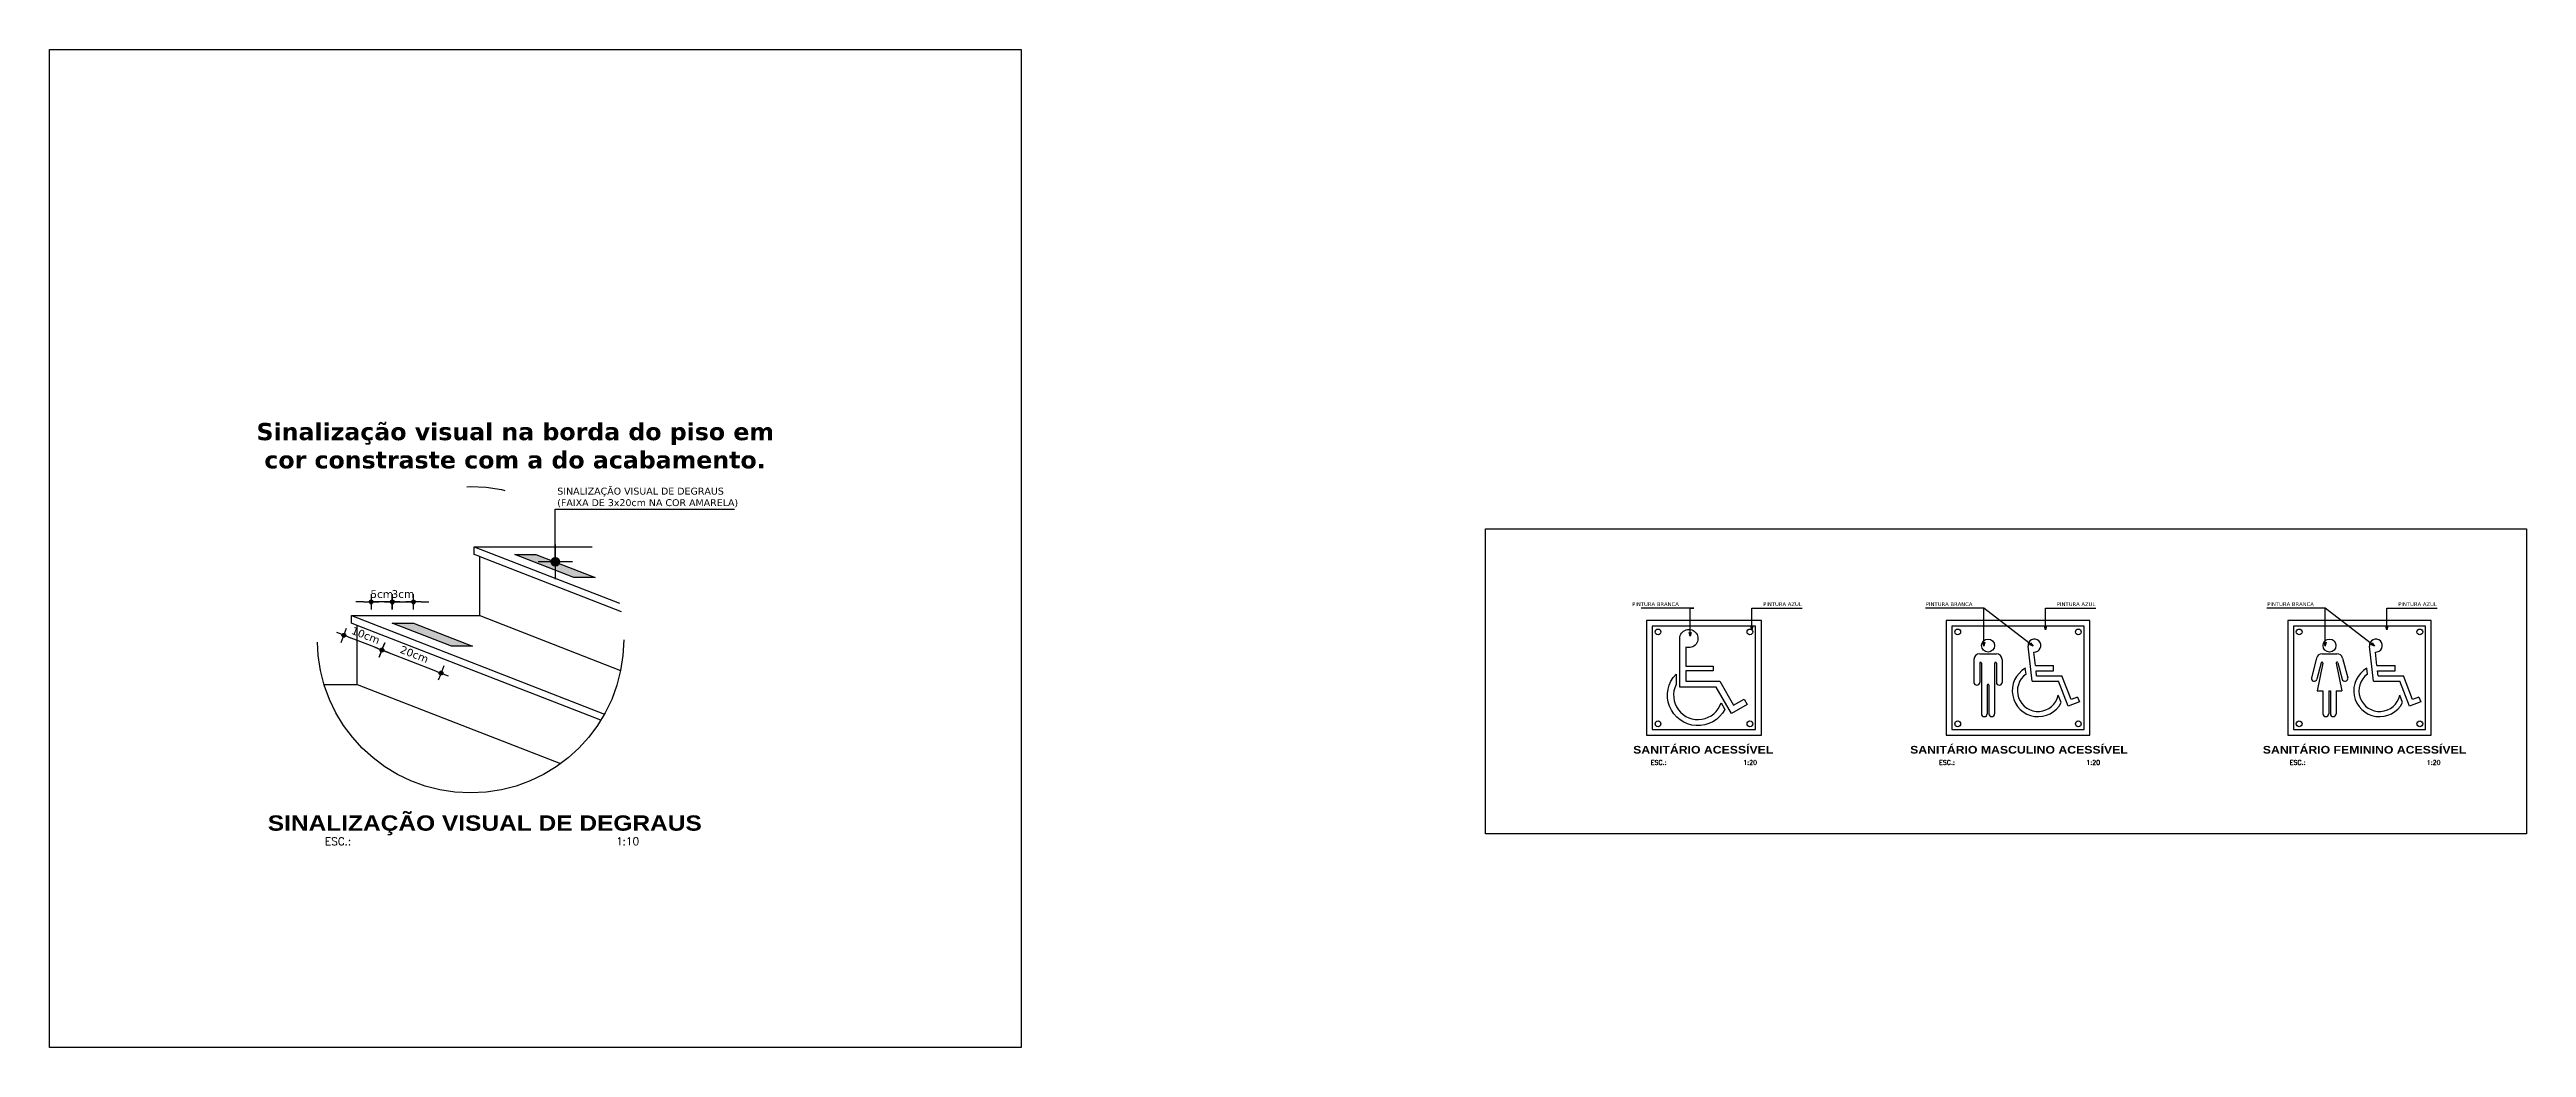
# Model space of a CAD drawing. Header units: millimetres. Extents: x 490 to 675, y -160 to -87.
# Drawn here: x 598.23 to 604.7, y -109.08 to -106.48 of the extents above; entities that cross this region are included whole.
import ezdxf
from ezdxf.enums import TextEntityAlignment as Align

# ---------------------------------------------------------------- set-up
doc = ezdxf.new("R2010")
doc.units = ezdxf.units.MM
doc.header["$LTSCALE"] = 2.5
doc.linetypes.add('CENTER', pattern=[50.8, 31.75, -6.35, 6.35, -6.35])
doc.linetypes.add('DASHDOT', pattern=[1, 0.5, -0.25, 0, -0.25])
for name, color, linetype in [('COTAS', 1, 'Continuous'), ('IND_TEXTOS', 1, 'Continuous'), ('LCORTE', 2, 'CENTER'), ('PAREDE', 4, 'Continuous'), ('TITULO', 2, 'Continuous'), ('TXAMB', 2, 'Continuous'), ('VIGA TRELIÇADA', 1, 'Continuous'), ('VISTA', 1, 'Continuous')]:
    doc.layers.add(name, color=color, linetype=linetype)
doc.styles.add('AMB10', font='verdana.ttf')
doc.styles.add('COTA100', font='ROMANS.SHX')
doc.styles.add('COTA200', font='ROMANS.SHX')
doc.styles.add('COTA25', font='romans.shx')
doc.styles.add('TIT10', font='verdanab.ttf')
doc.styles.add('TIT200', font='')
doc.styles.add('VERDANA', font='verdana.ttf')
doc.styles.get('TIT200').set_extended_font_data('Arial Black')
doc.dimstyles.new('COTA010', dxfattribs={"dimtxt": 0.02, "dimasz": 0.02, "dimexe": 1.25, "dimexo": 0.625, "dimgap": 0.01, "dimtad": 1, "dimzin": 4, "dimdsep": 46, "dimtxsty": 'VERDANA', "dimblk": 'bola', "dimcen": -0.1, "dimse1": 1, "dimse2": 1, "dimclrd": 1, "dimclrt": 2, "dimadec": 0, "dimazin": 0, "dimtfac": 1, "dimtix": 1, "dimtmove": 2, "dimatfit": 3, "dimldrblk": 'OPEN30', "dimfxl": 1.25, "dimtolj": 1, "dimarcsym": 0})
doc.dimstyles.new('COTA100', dxfattribs={"dimtxt": 0.18, "dimasz": 0.18, "dimexe": 0.05, "dimexo": 0.06, "dimgap": 0.1, "dimtad": 1, "dimzin": 4, "dimdsep": 46, "dimtxsty": 'COTA100', "dimblk": 'bola', "dimcen": 0.09, "dimdle": 0.05, "dimse1": 1, "dimse2": 1, "dimclrd": 256, "dimclrt": 2, "dimadec": 0, "dimazin": 0, "dimtfac": 1, "dimtix": 1, "dimtmove": 2, "dimatfit": 1, "dimldrblk": 'OPEN30', "dimfxl": 1, "dimtolj": 1, "dimtzin": 4, "dimarcsym": 0})
doc.dimstyles.new('COTA25$7', dxfattribs={"dimtxt": 0.045, "dimasz": 0.045, "dimexe": 0.05, "dimexo": 0.95, "dimgap": 0.01, "dimtad": 1, "dimzin": 4, "dimdsep": 46, "dimtxsty": 'COTA25', "dimblk1": 'OPEN30', "dimblk2": 'OPEN30', "dimsah": 1, "dimcen": -0.1, "dimdle": 0.05, "dimse1": 1, "dimse2": 1, "dimclrd": 256, "dimclre": 3, "dimclrt": 2, "dimadec": 0, "dimazin": 0, "dimtfac": 1, "dimtix": 1, "dimtmove": 2, "dimatfit": 3, "dimldrblk": 'bola', "dimfxl": 1, "dimtvp": 2.5, "dimtolj": 1, "dimtzin": 4, "dimarcsym": 0})

# ---------------------------------------------------------------- blocks, each defined once
blk = doc.blocks.new('bola')
blk.add_hatch(color=0).paths.add_polyline_path([(-0.25, 0, 1), (0.25, 0, 1)])
at = {"color": 0}
for p, q in [((-1, 0), (-0.25, 0)), ((0, 1), (0, 0.25)), ((0.25, 0), (1, 0)), ((0, -0.25), (0, -1))]:
    blk.add_line(p, q, dxfattribs=at)
blk.add_circle((0, 0), 0.25, dxfattribs=at)
blk = doc.blocks.new('*D267')
at = {"layer": 'COTAS', "color": 1, "lineweight": -2}
blk.add_line((599.1168, -108.0534), (599.2339, -108.0989), dxfattribs=at)
at = {"layer": 'DEFPOINTS', "color": 0}
for p in [(599.1253, -107.9763), (599.2797, -108.0363), (599.2526, -108.1062)]:
    blk.add_point(p, dxfattribs=at)
at = {"layer": 'COTAS', "color": 1, "lineweight": -2, "xscale": 0.02, "yscale": 0.02, "zscale": 0.02}
for p, rotation in [((599.0982, -108.0462), 158.7621505443896), ((599.2526, -108.1062), 338.7621505443897)]:
    blk.add_blockref('bola', p, dxfattribs=dict(at, rotation=rotation))
at = {"layer": 'COTAS', "color": 2, "insert": (599.1828, -108.0572), "char_height": 0.02, "attachment_point": 5, "rotation": 338.76215, "style": 'VERDANA'}
blk.add_mtext('\\A1;20cm', dxfattribs=at)
blk = doc.blocks.new('_OPEN30')
at = {"color": 0, "linetype": 'ByBlock', "ltscale": 0.5}
for p, q in [((-1, 0.27), (0, 0)), ((0, 0), (-1, -0.27)), ((0, 0), (-1, 0))]:
    blk.add_line(p, q, dxfattribs=at)
blk = doc.blocks.new('*D268')
at = {"layer": 'COTAS', "color": 1, "lineweight": -2}
blk.add_line((599.0795, -108.0389), (599.0174, -108.0148), dxfattribs=at)
at = {"layer": 'DEFPOINTS', "color": 0}
for p in [(599.0187, -107.9563), (598.9987, -108.0075), (599.1253, -107.9763)]:
    blk.add_point(p, dxfattribs=at)
at = {"layer": 'COTAS', "color": 1, "lineweight": -2, "xscale": 0.02, "yscale": 0.02, "zscale": 0.02}
for p, rotation in [((598.9987, -108.0075), 158.7621505443999), ((599.0982, -108.0462), 338.7621505444)]:
    blk.add_blockref('bola', p, dxfattribs=dict(at, rotation=rotation))
at = {"layer": 'COTAS', "color": 2, "insert": (599.0558, -108.0078), "char_height": 0.02, "attachment_point": 5, "rotation": 338.76215, "style": 'VERDANA'}
blk.add_mtext('\\A1;10cm', dxfattribs=at)
blk = doc.blocks.new('*D269')
at = {"layer": 'COTAS', "color": 1, "lineweight": -2}
for p, q in [((599.1053, -107.9204), (599.0853, -107.9204)), ((599.1253, -107.9204), (599.1805, -107.9204)), ((599.2005, -107.9204), (599.2205, -107.9204))]:
    blk.add_line(p, q, dxfattribs=at)
at = {"layer": 'DEFPOINTS', "color": 0}
for p in [(599.1805, -107.9204), (599.1253, -107.9763), (599.1805, -107.9763)]:
    blk.add_point(p, dxfattribs=at)
at = {"layer": 'COTAS', "color": 1, "lineweight": -2, "xscale": 0.02, "yscale": 0.02, "zscale": 0.02}
blk.add_blockref('bola', (599.1253, -107.9204), dxfattribs=at)
at = {"layer": 'COTAS', "color": 1, "lineweight": -2, "xscale": 0.02, "yscale": 0.02, "zscale": 0.02, "rotation": 180}
blk.add_blockref('bola', (599.1805, -107.9204), dxfattribs=at)
at = {"layer": 'COTAS', "color": 2, "insert": (599.1529, -107.9), "char_height": 0.02, "attachment_point": 5, "style": 'VERDANA'}
blk.add_mtext('\\A1;3cm', dxfattribs=at)
blk = doc.blocks.new('*D235')
at = {"layer": 'COTAS', "color": 1, "lineweight": -2}
for p, q in [((599.0501, -107.9204), (599.0301, -107.9204)), ((599.1253, -107.9204), (599.0701, -107.9204)), ((599.1453, -107.9204), (599.1653, -107.9204))]:
    blk.add_line(p, q, dxfattribs=at)
at = {"layer": 'DEFPOINTS', "color": 0}
for p in [(599.0701, -107.9204), (599.0701, -107.9763), (599.1253, -107.9763)]:
    blk.add_point(p, dxfattribs=at)
at = {"layer": 'COTAS', "color": 1, "lineweight": -2, "xscale": 0.02, "yscale": 0.02, "zscale": 0.02}
blk.add_blockref('bola', (599.0701, -107.9204), dxfattribs=at)
at = {"layer": 'COTAS', "color": 1, "lineweight": -2, "xscale": 0.02, "yscale": 0.02, "zscale": 0.02, "rotation": 180}
blk.add_blockref('bola', (599.1253, -107.9204), dxfattribs=at)
at = {"layer": 'COTAS', "color": 2, "insert": (599.0977, -107.9002), "char_height": 0.02, "attachment_point": 5, "style": 'VERDANA'}
blk.add_mtext('\\A1;5cm', dxfattribs=at)
blk = doc.blocks.new('A$C3C616FB4')
at = {"color": 0}
for points in [[(0.938, 1.125), (0.375, 1.125), (0.375, 0.916), (1.072, 0.916), (1.358, 0.42), (1.575, 0.545), (1.637, 0.437), (1.312, 0.249), (1, 0.791), (0.25, 0.791), (0.25, 1.791, -3.146264), (0.375, 1.614), (0.375, 1.225), (0.938, 1.225)], [(0.175, 1.059), (0.175, 0.843, 1.067989), (1.1, 0.468), (1.177, 0.333, -1.151299)]]:
    blk.add_lwpolyline(points, format="xyb", close=True, dxfattribs=at)

msp = doc.modelspace()

# ---------------------------------------------------------------- hatches: boundary and pattern name
at = {"layer": 'VISTA'}
for points in [[(599.5005, -107.7963), (599.4453, -107.7963), (599.5997, -107.8563), (599.6549, -107.8563)], [(599.1805, -107.9763), (599.1253, -107.9763), (599.2797, -108.0363), (599.3349, -108.0363)]]:
    msp.add_hatch(color=256, dxfattribs=at).paths.add_polyline_path(points)

# ---------------------------------------------------------------- linework, layer by layer
at = {"layer": 'LCORTE', "linetype": 'DASHDOT'}
msp.add_circle((599.3297, -108.0191), 0.4, dxfattribs=at)
at = {"layer": 'PAREDE', "color": 4}
msp.add_lwpolyline([(598.9472, -108.1363), (599.0337, -108.1363), (599.0337, -107.9821), (599.0187, -107.9763), (599.0187, -107.9563), (599.3537, -107.9563), (599.3537, -107.8021), (599.3387, -107.7963), (599.3387, -107.7763), (599.6476, -107.7763)], dxfattribs=at)
at = {"layer": 'TXAMB', "color": 6}
for points in [[(598.2301, -106.478), (600.7679, -106.478), (600.7679, -109.0838), (598.2301, -109.0838)], [(601.9797, -107.7297), (604.6985, -107.7297), (604.6985, -108.5262), (601.9797, -108.5262)]]:
    msp.add_lwpolyline(points, close=True, dxfattribs=at)
at = {"layer": 'VISTA'}
for p, q in [((599.3387, -107.7763), (599.7182, -107.9238)), ((599.3537, -107.8021), (599.7229, -107.9456)), ((599.0187, -107.9563), (599.6795, -108.2131)), ((599.3537, -107.9563), (599.7216, -108.0993)), ((599.6699, -108.2294), (599.0337, -107.9821)), ((599.0337, -108.1363), (599.5648, -108.3427))]:
    msp.add_line(p, q, dxfattribs=at)
at = {"layer": 'VISTA', "color": 8}
for p, q in [((603.2557, -108.0707), (603.2557, -108.1304)), ((603.2707, -108.0557), (603.3142, -108.0557)), ((603.2707, -108.0805), (603.2707, -108.1304)), ((603.2752, -108.0805), (603.2752, -108.2125)), ((603.3097, -108.0805), (603.3097, -108.2125)), ((603.3142, -108.0805), (603.3142, -108.1304)), ((603.3292, -108.0707), (603.3292, -108.1304)), ((603.4073, -108.1273), (603.3968, -108.0363)), ((603.4162, -108.0868), (603.4121, -108.0512)), ((604.1504, -108.0669), (604.1369, -108.1184)), ((604.1626, -108.0793), (604.1514, -108.1222)), ((604.167, -108.0805), (604.152, -108.1529)), ((604.1649, -108.0557), (604.2036, -108.0557)), ((604.2015, -108.0805), (604.2165, -108.1529)), ((604.2058, -108.0793), (604.217, -108.1222)), ((604.2181, -108.0669), (604.2316, -108.1184)), ((604.2991, -108.1273), (604.2886, -108.0363)), ((604.308, -108.0868), (604.3039, -108.0512)), ((603.2902, -108.1379), (603.2902, -108.2125)), ((603.2947, -108.1379), (603.2947, -108.2125)), ((603.3916, -108.1087), (603.3898, -108.0938)), ((603.4073, -108.1273), (603.4761, -108.1273)), ((603.4162, -108.0868), (603.4637, -108.0868)), ((603.4178, -108.1003), (603.4637, -108.1003)), ((603.4193, -108.1138), (603.4178, -108.1003)), ((603.4193, -108.1138), (603.4853, -108.1138)), ((603.4637, -108.1003), (603.4637, -108.0868)), ((603.5016, -108.193), (603.4761, -108.1273)), ((603.5093, -108.1755), (603.4853, -108.1138)), ((604.2833, -108.1087), (604.2816, -108.0938)), ((604.2991, -108.1273), (604.3679, -108.1273)), ((604.308, -108.0868), (604.3555, -108.0868)), ((604.3096, -108.1003), (604.3555, -108.1003)), ((604.3111, -108.1138), (604.3096, -108.1003)), ((604.3111, -108.1138), (604.3771, -108.1138)), ((604.3555, -108.1003), (604.3555, -108.0868)), ((604.3934, -108.193), (604.3679, -108.1273)), ((604.4011, -108.1755), (604.3771, -108.1138)), ((603.4833, -108.1831), (603.4759, -108.1641)), ((603.5309, -108.1816), (603.5016, -108.193)), ((603.526, -108.169), (603.5093, -108.1755)), ((603.526, -108.169), (603.5309, -108.1816)), ((604.152, -108.1529), (604.167, -108.1529)), ((604.167, -108.1529), (604.167, -108.2125)), ((604.182, -108.1529), (604.182, -108.2125)), ((604.182, -108.1529), (604.1865, -108.1529)), ((604.1865, -108.1529), (604.1865, -108.2125)), ((604.2015, -108.1529), (604.2015, -108.2125)), ((604.2015, -108.1529), (604.2165, -108.1529)), ((604.3751, -108.1831), (604.3677, -108.1641)), ((604.4226, -108.1816), (604.3934, -108.193)), ((604.4177, -108.169), (604.4011, -108.1755)), ((604.4177, -108.169), (604.4226, -108.1816))]:
    msp.add_line(p, q, dxfattribs=at)
at = {"layer": 'VISTA'}
for points in [[(599.4453, -107.7963), (599.5005, -107.7963), (599.6549, -107.8563), (599.5997, -107.8563)], [(599.1253, -107.9763), (599.1805, -107.9763), (599.3349, -108.0363), (599.2797, -108.0363)]]:
    msp.add_lwpolyline(points, close=True, dxfattribs=at)
at = {"layer": 'VISTA', "color": 8}
for points in [[(602.4006, -108.2687), (602.7006, -108.2687), (602.7006, -107.9687), (602.4006, -107.9687)], [(602.4156, -108.2537), (602.6856, -108.2537), (602.6856, -107.9837), (602.4156, -107.9837)], [(603.1832, -108.2687), (603.5582, -108.2687), (603.5582, -107.9687), (603.1832, -107.9687)], [(603.1982, -108.2537), (603.5432, -108.2537), (603.5432, -107.9837), (603.1982, -107.9837)], [(604.075, -108.2687), (604.45, -108.2687), (604.45, -107.9687), (604.075, -107.9687)], [(604.09, -108.2537), (604.435, -108.2537), (604.435, -107.9837), (604.09, -107.9837)]]:
    msp.add_lwpolyline(points, close=True, dxfattribs=at)
for centre, radius in [((602.4306, -107.9987), 0.0075), ((602.6706, -107.9987), 0.0075), ((603.2132, -107.9987), 0.0075), ((603.2925, -108.0344), 0.0169), ((603.5282, -107.9987), 0.0075), ((604.105, -107.9987), 0.0075), ((604.1842, -108.0344), 0.0169), ((604.42, -107.9987), 0.0075), ((602.4306, -108.2387), 0.0075), ((602.6706, -108.2387), 0.0075), ((603.2132, -108.2387), 0.0075), ((603.5282, -108.2387), 0.0075), ((604.105, -108.2387), 0.0075), ((604.42, -108.2387), 0.0075)]:
    msp.add_circle(centre, radius, dxfattribs=at)
for centre, radius, start, end in [((603.4136, -108.0344), 0.0169, 265.0527, 186.58966), ((604.3053, -108.0344), 0.0169, 265.0527, 186.58966), ((603.2707, -108.0707), 0.015, 90, 180), ((603.273, -108.0805), 0.00225, 0, 180), ((603.312, -108.0805), 0.00225, 0, 180), ((603.3142, -108.0707), 0.015, 360, 90), ((604.1649, -108.0707), 0.015, 90, 165.3502), ((604.1648, -108.0799), 0.00225, 345.3502, 165.3502), ((604.2037, -108.0799), 0.00225, 14.6498, 194.6498), ((604.2036, -108.0707), 0.015, 14.6498, 90), ((603.2632, -108.1304), 0.0075, 180, 0), ((603.2925, -108.1379), 0.00225, 0, 180), ((603.3217, -108.1304), 0.0075, 180, 0), ((603.4232, -108.1525), 0.0675, 119.59352, 333.00074), ((603.4232, -108.1525), 0.054, 125.83114, 347.58517), ((604.1442, -108.1203), 0.0075, 165.3502, 345.3502), ((604.2243, -108.1203), 0.0075, 194.6498, 14.6498), ((604.315, -108.1525), 0.0675, 119.59352, 333.00074), ((604.315, -108.1525), 0.054, 125.83114, 347.58517), ((603.2827, -108.2125), 0.0075, 180, 0), ((603.3022, -108.2125), 0.0075, 180, 0), ((604.1745, -108.2125), 0.0075, 180, 0), ((604.194, -108.2125), 0.0075, 180, 0)]:
    msp.add_arc(centre, radius, start, end, dxfattribs=at)

# ---------------------------------------------------------------- block references
at = {"layer": 'VISTA', "color": 8, "xscale": 0.1270588235294952, "yscale": 0.1270588235294952, "zscale": 0.1270588235294952}
msp.add_blockref('A$C3C616FB4', (602.4554, -108.2435), dxfattribs=at)

# ---------------------------------------------------------------- texts
at = {"layer": 'IND_TEXTOS', "color": 2, "char_height": 0.01, "style": 'VERDANA'}
for s, insert, attachment_point in [('PINTURA BRANCA', (602.4849, -107.9315), 9), ('PINTURA AZUL', (602.7052, -107.9315), 7), ('PINTURA BRANCA', (603.2517, -107.9315), 9), ('PINTURA BRANCA', (603.2517, -107.9315), 9), ('PINTURA AZUL', (603.472, -107.9315), 7), ('PINTURA BRANCA', (604.1434, -107.9315), 9), ('PINTURA BRANCA', (604.1434, -107.9315), 9), ('PINTURA AZUL', (604.3637, -107.9315), 7)]:
    msp.add_mtext(s, dxfattribs=dict(at, insert=insert, attachment_point=attachment_point))
at = {"layer": 'TITULO', "style": 'TIT10'}
for s, p in [('Sinalização visual na borda do piso em ', (599.4571, -107.4981)), ('cor constraste com a do acabamento.', (599.4457, -107.5718))]:
    msp.add_text(s, height=0.045, dxfattribs=at).set_placement(p, align=Align.CENTER)
at = {"layer": 'TITULO'}
for s, height, style, p in [('SANITÁRIO ACESSÍVEL', 0.02, 'TIT200', (602.5487, -108.3064)), ('ESC.:                      1:20', 0.012, 'COTA200', (602.5504, -108.3396)), ('SANITÁRIO MASCULINO ACESSÍVEL', 0.02, 'TIT200', (603.3732, -108.3064)), ('ESC.:                                      1:20', 0.012, 'COTA200', (603.3749, -108.3396)), ('SANITÁRIO FEMININO ACESSÍVEL', 0.02, 'TIT200', (604.2756, -108.3064)), ('ESC.:                                   1:20', 0.012, 'COTA200', (604.2773, -108.3396)), ('SINALIZAÇÃO VISUAL DE DEGRAUS', 0.04, 'TIT200', (599.3668, -108.4978)), ('ESC.:                                              1:10', 0.02, 'COTA200', (599.3595, -108.5454))]:
    msp.add_text(s, height=height, dxfattribs=dict(at, style=style)).set_placement(p, align=Align.MIDDLE_CENTER)
at = {"layer": 'TXAMB', "insert": (599.556, -107.6734), "char_height": 0.018, "attachment_point": 7, "style": 'AMB10'}
msp.add_mtext('SINALIZAÇÃO VISUAL DE DEGRAUS \\P(FAIXA DE 3x20cm NA COR AMARELA)', dxfattribs=at)
at = {"layer": 'VIGA TRELIÇADA', "color": 2, "char_height": 0.045, "attachment_point": 1, "style": 'COTA25'}
for insert, width in [((599.5906, -107.665), 0.612938), ((599.5809, -107.7122), 0.393309)]:
    msp.add_mtext('\\A1;', dxfattribs=dict(at, insert=insert, width=width))

# ---------------------------------------------------------------- dimensions: what is measured, and where the dimension line sits
at = {"layer": 'COTAS'}
for base, p2, text, picture, middle in [((599.0701, -107.9204), (599.0701, -107.9763), '5cm', '*D235', (599.0977, -107.9002)), ((599.1805, -107.9204), (599.1805, -107.9763), '3cm', '*D269', (599.1529, -107.9))]:
    dim = msp.add_linear_dim(base=base, p1=(599.1253, -107.9763), p2=p2, text=text, dimstyle='COTA010', dxfattribs=at)
    dim.commit()
    dim.dimension.update_dxf_attribs({"geometry": picture, "text_midpoint": middle})
dim = msp.add_linear_dim(base=(598.9987, -108.0075), p1=(599.1253, -107.9763), p2=(599.0187, -107.9563), angle=158.76215, text='10cm', dimstyle='COTA010', dxfattribs=at)
dim.commit()
dim.dimension.update_dxf_attribs({"geometry": '*D268', "text_midpoint": (599.0558, -108.0078)})
dim = msp.add_aligned_dim(p1=(599.1253, -107.9763), p2=(599.2797, -108.0363), distance=-0.075, text='20cm', dimstyle='COTA010', dxfattribs=at)
dim.commit()
dim.dimension.update_dxf_attribs({"geometry": '*D267', "text_midpoint": (599.1828, -108.0572)})

# ---------------------------------------------------------------- leaders
at = {"layer": 'IND_TEXTOS', "annotation_type": 0, "has_hookline": 1}
for points, hookline_direction, text_width in [([(602.5145, -108.0102), (602.5145, -107.9365), (602.5245, -107.9365), (602.5145, -107.9365)], 1, 0.1229), ([(602.6756, -107.9937), (602.6756, -107.9365), (602.7002, -107.9365)], 0, 0.1019), ([(603.2813, -108.0358), (603.2813, -107.9365), (603.2567, -107.9365)], 1, 0.1229), ([(603.4099, -108.0358), (603.2813, -107.9365), (603.2567, -107.9365)], 1, 0.1229), ([(603.4424, -107.9937), (603.4424, -107.9365), (603.467, -107.9365)], 0, 0.1019), ([(604.173, -108.0358), (604.173, -107.9365), (604.1484, -107.9365)], 1, 0.1229), ([(604.3017, -108.0358), (604.173, -107.9365), (604.1484, -107.9365)], 1, 0.1229), ([(604.3341, -107.9937), (604.3341, -107.9365), (604.3587, -107.9365)], 0, 0.1019)]:
    msp.add_leader(points, dimstyle='COTA100', override={"dimasz": 0.01, "dimgap": 0.005}, dxfattribs=dict(at, hookline_direction=hookline_direction, text_width=text_width))
at = {"layer": 'VIGA TRELIÇADA'}
msp.add_leader([(599.551, -107.8159), (599.551, -107.6782), (600.0188, -107.6782)], dimstyle='COTA25$7', override={"dimgap": 0.01, "dimtad": 0, "dimfxl": 0.01, "dimfxlon": 1}, dxfattribs=at)

doc.saveas('drawing.dxf')
